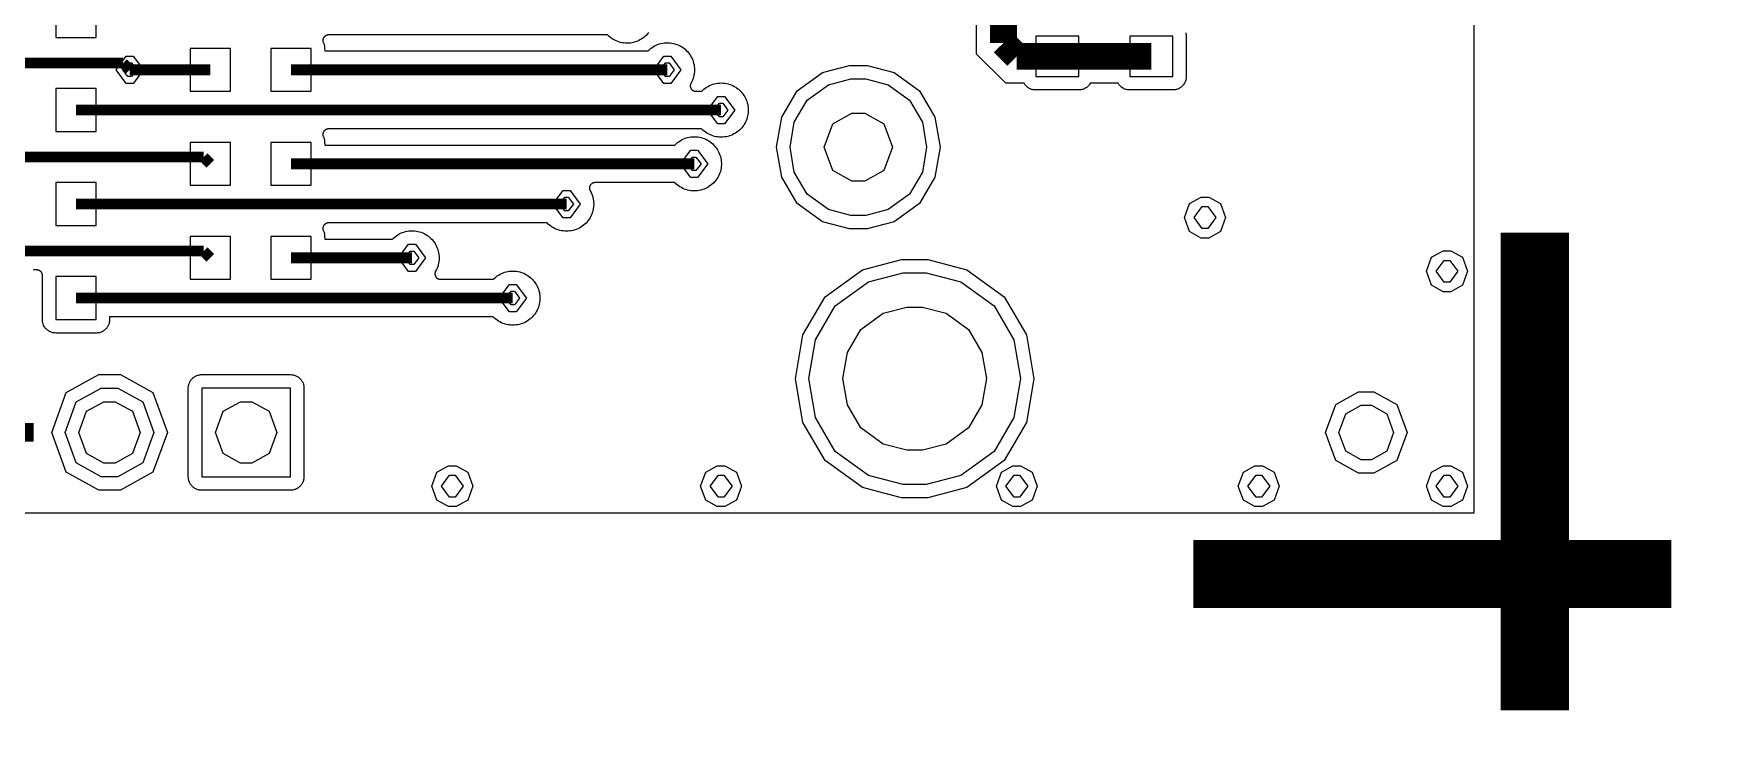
# Model space of a CAD drawing. Extents: x -0.15 to 4.85, y -1.33 to 3.4.
# Drawn here: x 3.63 to 4.855, y -0.15 to 0.371 of the extents above; entities that cross this region are included whole.
import ezdxf

# ---------------------------------------------------------------- set-up
doc = ezdxf.new("R2010")
doc.units = 0
doc.layers.get('0').update_dxf_attribs({"linetype": 'CONTINUOUS'})

msp = doc.modelspace()

# ---------------------------------------------------------------- linework, layer by layer
at = {"color": 0}
for points in [[(1.81903, 2.69688), (4.68501, 2.69688), (4.68501, 0.019677), (0.019705, 0.019677)], [(4.47414, 0.37151), (4.47424, 0.370914), (4.47435, 0.370317), (4.4744, 0.369719), (4.4744, 0.369069), (4.4744, 0.339556), (4.47435, 0.338579), (4.47429, 0.337982), (4.47418, 0.337385), (4.47403, 0.336843), (4.47386, 0.336246), (4.47364, 0.335703), (4.47338, 0.335161), (4.4731, 0.334618), (4.47278, 0.334075), (4.4724, 0.333587), (4.47201, 0.333153), (4.47164, 0.332665), (4.47121, 0.332285), (4.47071, 0.331851), (4.47022, 0.331525), (4.46974, 0.3312), (4.46919, 0.330875), (4.46865, 0.330603), (4.46811, 0.330386), (4.46757, 0.330169), (4.46697, 0.330007), (4.46638, 0.329899), (4.46578, 0.329789), (4.46518, 0.329735), (4.46458, 0.329735), (4.43306, 0.329735), (4.43242, 0.329735), (4.43182, 0.329789), (4.43122, 0.329899), (4.43063, 0.330007), (4.43008, 0.330169), (4.42949, 0.330386), (4.42894, 0.330603), (4.4284, 0.330875), (4.42785, 0.3312), (4.42736, 0.331525), (4.42687, 0.331906), (4.42644, 0.332285), (4.42601, 0.332719), (4.42557, 0.333153), (4.42519, 0.333642), (4.42488, 0.334129), (4.42454, 0.334618), (4.40419, 0.334618), (4.40388, 0.334075), (4.4035, 0.333587), (4.40311, 0.333153), (4.40274, 0.332665), (4.40231, 0.332285), (4.40181, 0.331851), (4.40132, 0.331525), (4.40083, 0.3312), (4.40029, 0.330875), (4.39975, 0.330603), (4.39921, 0.330386), (4.39867, 0.330169), (4.39807, 0.330007), (4.39747, 0.329899), (4.39688, 0.329789), (4.39628, 0.329735), (4.39568, 0.329735), (4.36417, 0.329735), (4.36351, 0.329735), (4.36292, 0.329789), (4.36232, 0.329899), (4.36172, 0.330007), (4.36118, 0.330169), (4.36058, 0.330386), (4.36004, 0.330603), (4.3595, 0.330875), (4.35896, 0.3312), (4.35846, 0.331525), (4.35797, 0.331906), (4.35754, 0.332285), (4.35711, 0.332719), (4.35667, 0.333153), (4.35629, 0.333642), (4.35597, 0.334129), (4.35564, 0.334618), (4.34224, 0.334618), (4.32086, 0.355994), (4.32086, 0.687265)], [(4.08074, 0.371836), (4.07999, 0.370914), (4.07917, 0.369992), (4.07831, 0.369124), (4.07738, 0.368364), (4.0764, 0.367604), (4.07538, 0.366953), (4.07433, 0.366357), (4.07325, 0.365814), (4.07211, 0.365325), (4.07097, 0.364946), (4.06978, 0.364621), (4.06858, 0.364349), (4.06739, 0.364132), (4.06619, 0.364024), (4.06496, 0.364024), (4.0636, 0.364078), (4.0624, 0.364186), (4.06121, 0.364349), (4.06001, 0.364621), (4.05888, 0.364946), (4.05768, 0.365379), (4.0566, 0.365868), (4.05551, 0.366411), (4.05443, 0.367007), (4.05344, 0.367713), (4.05247, 0.368418), (4.05156, 0.369232), (4.05068, 0.370046), (3.84625, 0.370046), (3.84582, 0.370046), (3.84561, 0.369992), (3.84533, 0.369992), (3.84511, 0.369883), (3.8449, 0.369829), (3.84462, 0.369719), (3.84442, 0.369611), (3.84419, 0.369503), (3.84403, 0.369394), (3.84382, 0.369232), (3.8436, 0.369069), (3.84343, 0.368906), (3.84328, 0.368743), (3.84311, 0.368526), (3.84294, 0.368364), (3.84283, 0.368147), (3.84268, 0.367929), (3.84257, 0.367713), (3.84251, 0.367496), (3.8424, 0.367279), (3.84235, 0.367007), (3.84229, 0.36679), (3.84224, 0.366519), (3.84224, 0.366301), (3.84224, 0.366031), (3.84224, 0.365814), (3.84224, 0.365543), (3.84229, 0.365325), (3.84235, 0.365054), (3.8424, 0.364837), (3.84251, 0.364621), (3.84263, 0.364349), (3.84283, 0.363807), (3.84306, 0.36321), (3.84322, 0.362667), (3.84333, 0.362071), (3.84343, 0.361474), (3.84349, 0.360876), (3.84349, 0.360281), (3.84354, 0.358272), (4.08019, 0.358272), (4.08118, 0.359194), (4.0821, 0.360008), (4.08307, 0.360714), (4.0841, 0.361365), (4.08514, 0.362017), (4.08622, 0.362558), (4.08736, 0.362993), (4.0885, 0.363426), (4.08969, 0.363753), (4.09083, 0.364024), (4.09208, 0.364186), (4.09328, 0.364294), (4.09447, 0.364349), (4.09642, 0.36424), (4.09767, 0.364078), (4.09886, 0.363861), (4.1, 0.363535), (4.10119, 0.363156), (4.10233, 0.362721), (4.10342, 0.362233), (4.1045, 0.361636), (4.10553, 0.360985), (4.10651, 0.360281), (4.10743, 0.359521), (4.10836, 0.358707), (4.10922, 0.357839), (4.10999, 0.356917), (4.11074, 0.35594), (4.11139, 0.354908), (4.11199, 0.353824), (4.11253, 0.352739), (4.11303, 0.351654), (4.1134, 0.35046), (4.11372, 0.349321), (4.114, 0.348128), (4.11421, 0.346933), (4.11432, 0.345686), (4.11432, 0.344492), (4.11432, 0.344492), (4.11426, 0.343028), (4.11417, 0.341779), (4.11394, 0.340532), (4.11367, 0.339338), (4.11329, 0.338144), (4.11286, 0.336951), (4.11238, 0.335811), (4.11178, 0.334726), (4.11167, 0.33451), (4.11156, 0.334293), (4.1115, 0.334075), (4.11139, 0.333804), (4.11133, 0.333587), (4.11129, 0.333371), (4.11129, 0.333099), (4.11129, 0.332882), (4.11129, 0.332611), (4.11129, 0.332339), (4.11133, 0.332122), (4.11133, 0.331906), (4.11144, 0.331635), (4.1115, 0.331417), (4.11161, 0.3312), (4.11172, 0.330929), (4.11183, 0.330767), (4.11193, 0.330549), (4.1121, 0.330332), (4.11226, 0.330115), (4.11243, 0.329953), (4.11258, 0.329789), (4.11275, 0.329626), (4.11297, 0.329464), (4.11318, 0.329356), (4.1134, 0.329247), (4.11361, 0.329139), (4.11383, 0.329031), (4.11406, 0.328921), (4.11432, 0.328867), (4.11454, 0.328812), (4.11481, 0.328758), (4.11503, 0.328758), (4.11531, 0.328758), (4.11953, 0.328758), (4.12012, 0.329301), (4.12121, 0.330224), (4.12219, 0.330983), (4.12322, 0.331689), (4.12431, 0.332339), (4.12539, 0.332936), (4.12653, 0.333425), (4.12772, 0.333858), (4.12892, 0.334183), (4.13011, 0.334456), (4.13136, 0.334672), (4.13261, 0.334781), (4.13386, 0.334835), (4.13532, 0.334781), (4.13651, 0.334618), (4.13771, 0.334456), (4.1389, 0.334129), (4.1401, 0.333804), (4.14124, 0.333371), (4.14238, 0.332882), (4.1434, 0.332339), (4.14449, 0.331743), (4.14546, 0.331037), (4.14644, 0.330332), (4.14736, 0.329518), (4.14824, 0.32865), (4.14904, 0.327728), (4.14981, 0.326806), (4.15051, 0.325775), (4.15111, 0.324744), (4.15171, 0.323658), (4.15219, 0.322574), (4.15263, 0.321435), (4.153, 0.32024), (4.15328, 0.319047), (4.1535, 0.317854), (4.15365, 0.31666), (4.15371, 0.315467), (4.15371, 0.314218), (4.1536, 0.313025), (4.15344, 0.311832), (4.15322, 0.310638), (4.1529, 0.309444), (4.15257, 0.308251), (4.15208, 0.307165), (4.1516, 0.306026), (4.151, 0.304942), (4.15035, 0.303911), (4.14964, 0.302933), (4.14889, 0.302011), (4.14807, 0.301089), (4.14719, 0.300275), (4.14628, 0.299461), (4.14531, 0.298757), (4.14428, 0.298051), (4.14324, 0.297454), (4.1421, 0.296913), (4.14101, 0.296424), (4.13988, 0.296044), (4.13868, 0.295718), (4.13749, 0.295447), (4.13629, 0.295285), (4.1351, 0.295121), (4.13386, 0.295121), (4.1325, 0.295176), (4.13131, 0.295285), (4.13011, 0.295447), (4.12892, 0.295718), (4.12772, 0.296099), (4.12658, 0.296478), (4.1255, 0.296967), (4.12442, 0.297508), (4.12333, 0.298106), (4.12235, 0.298811), (4.12138, 0.299517), (4.12046, 0.300329), (4.11958, 0.301197), (3.84625, 0.301197), (3.84582, 0.301143), (3.84561, 0.301089), (3.84533, 0.301089), (3.84511, 0.300981), (3.8449, 0.300926), (3.84462, 0.300818), (3.84442, 0.30071), (3.84419, 0.300601), (3.84403, 0.300493), (3.84382, 0.300329), (3.8436, 0.300167), (3.84343, 0.300004), (3.84328, 0.299842), (3.84311, 0.299679), (3.84294, 0.299461), (3.84283, 0.299244), (3.84268, 0.299028), (3.84257, 0.298811), (3.84251, 0.298593), (3.8424, 0.298376), (3.84235, 0.298106), (3.84229, 0.297889), (3.84224, 0.297617), (3.84224, 0.2974), (3.84224, 0.297129), (3.84224, 0.296913), (3.84224, 0.29664), (3.84229, 0.296424), (3.84235, 0.296153), (3.8424, 0.295935), (3.84251, 0.295718), (3.84263, 0.295447), (3.84283, 0.294904), (3.84306, 0.294362), (3.84322, 0.293765), (3.84333, 0.293168), (3.84343, 0.292572), (3.84349, 0.291975), (3.84349, 0.291378), (3.84354, 0.289371), (4.09989, 0.289371), (4.10088, 0.290293), (4.10179, 0.291107), (4.10276, 0.291813), (4.10375, 0.292463), (4.10483, 0.293114), (4.10592, 0.293657), (4.10706, 0.29409), (4.10819, 0.294525), (4.10933, 0.29485), (4.11053, 0.295121), (4.11172, 0.295285), (4.11297, 0.295393), (4.11417, 0.295447), (4.11563, 0.295393), (4.11682, 0.295285), (4.11807, 0.295067), (4.11921, 0.294796), (4.1204, 0.294417), (4.12154, 0.294036), (4.12268, 0.293549), (4.12376, 0.293006), (4.12479, 0.292354), (4.12582, 0.291704), (4.12675, 0.290944), (4.12767, 0.290131), (4.12854, 0.289263), (4.12935, 0.288394), (4.13011, 0.287418), (4.13082, 0.28644), (4.13147, 0.285356), (4.13201, 0.284271), (4.1325, 0.283186), (4.13293, 0.282046), (4.13331, 0.280907), (4.13358, 0.279714), (4.13381, 0.278519), (4.13396, 0.277272), (4.13401, 0.276079), (4.13401, 0.274885), (4.1339, 0.273638), (4.13375, 0.272443), (4.13353, 0.27125), (4.13326, 0.270057), (4.13287, 0.268917), (4.13244, 0.267778), (4.1319, 0.266639), (4.13131, 0.265607), (4.13065, 0.264576), (4.12994, 0.263546), (4.12919, 0.262624), (4.12838, 0.261701), (4.1275, 0.260887), (4.12658, 0.260074), (4.12561, 0.259368), (4.12458, 0.258718), (4.12354, 0.258067), (4.12246, 0.257524), (4.12132, 0.25709), (4.12018, 0.256656), (4.11899, 0.256331), (4.11779, 0.256058), (4.1166, 0.255896), (4.1154, 0.255788), (4.11417, 0.255733), (4.11286, 0.255788), (4.11161, 0.255896), (4.11042, 0.256114), (4.10922, 0.256385), (4.10808, 0.25671), (4.10689, 0.25709), (4.10581, 0.257578), (4.10472, 0.258121), (4.10364, 0.258772), (4.10265, 0.259422), (4.10168, 0.260182), (4.10076, 0.260942), (4.09989, 0.26181), (4.04146, 0.26181), (4.04119, 0.26181), (4.04092, 0.261756), (4.04069, 0.261701), (4.04043, 0.261647), (4.04021, 0.261593), (4.03994, 0.261485), (4.03972, 0.261431), (4.03951, 0.261267), (4.03929, 0.261158), (4.03907, 0.260996), (4.03886, 0.260833), (4.03869, 0.260671), (4.03853, 0.260508), (4.03838, 0.260344), (4.03821, 0.260128), (4.03804, 0.259911), (4.03793, 0.259694), (4.03782, 0.259476), (4.03772, 0.259206), (4.03761, 0.258989), (4.03756, 0.258772), (4.0375, 0.2585), (4.03744, 0.258229), (4.03744, 0.258013), (4.03744, 0.25774), (4.03744, 0.257524), (4.0375, 0.257253), (4.0375, 0.256982), (4.03756, 0.256764), (4.03767, 0.256493), (4.03772, 0.256276), (4.03782, 0.256058), (4.03793, 0.255788), (4.03864, 0.25454), (4.03912, 0.2534), (4.03956, 0.252207), (4.03989, 0.251014), (4.04015, 0.249765), (4.04038, 0.248572), (4.04049, 0.247324), (4.04054, 0.246076), (4.04054, 0.246076), (4.04043, 0.244124), (4.04026, 0.242929), (4.04006, 0.241736), (4.03972, 0.240543), (4.03935, 0.239349), (4.03892, 0.238264), (4.03842, 0.237125), (4.03782, 0.236093), (4.03718, 0.235008), (4.03647, 0.234032), (4.03571, 0.23311), (4.0349, 0.232188), (4.03397, 0.231374), (4.03306, 0.23056), (4.03207, 0.229854), (4.0311, 0.229149), (4.03001, 0.228553), (4.02893, 0.22801), (4.02779, 0.227522), (4.02665, 0.227142), (4.02551, 0.226817), (4.02432, 0.226544), (4.02313, 0.226382), (4.02188, 0.226274), (4.02068, 0.226219), (4.01932, 0.226274), (4.01812, 0.226382), (4.01694, 0.226544), (4.01575, 0.226817), (4.01456, 0.227196), (4.01342, 0.227576), (4.01228, 0.228064), (4.01118, 0.228607), (4.01015, 0.229204), (4.00913, 0.229908), (4.00815, 0.230614), (4.00722, 0.231428), (4.00642, 0.232296), (3.84625, 0.232296), (3.84582, 0.232242), (3.84561, 0.232242), (3.84533, 0.232188), (3.84511, 0.232133), (3.8449, 0.232025), (3.84462, 0.231917), (3.84442, 0.231862), (3.84419, 0.231699), (3.84403, 0.23159), (3.84382, 0.231428), (3.8436, 0.231265), (3.84343, 0.231103), (3.84328, 0.23094), (3.84311, 0.230776), (3.84294, 0.23056), (3.84283, 0.230343), (3.84268, 0.230126), (3.84257, 0.229908), (3.84251, 0.229692), (3.8424, 0.229475), (3.84235, 0.229204), (3.84229, 0.228986), (3.84224, 0.228715), (3.84224, 0.228499), (3.84224, 0.228226), (3.84224, 0.22801), (3.84224, 0.227739), (3.84229, 0.227522), (3.84235, 0.22725), (3.8424, 0.227033), (3.84251, 0.226817), (3.84263, 0.2266), (3.84283, 0.226003), (3.84306, 0.22546), (3.84322, 0.224864), (3.84333, 0.224267), (3.84343, 0.223669), (3.84349, 0.223072), (3.84349, 0.222476), (3.84354, 0.220468), (3.89318, 0.220468), (3.89417, 0.221392), (3.89508, 0.222204), (3.89606, 0.22291), (3.8971, 0.223615), (3.89813, 0.224212), (3.89921, 0.224754), (3.90035, 0.225189), (3.90149, 0.225622), (3.90268, 0.225949), (3.90388, 0.226219), (3.90507, 0.226382), (3.90626, 0.22649), (3.90746, 0.226544), (3.9094, 0.226436), (3.91065, 0.226274), (3.91185, 0.226057), (3.91299, 0.225732), (3.91418, 0.225406), (3.91532, 0.224918), (3.9164, 0.224429), (3.91749, 0.223832), (3.91853, 0.223182), (3.9195, 0.222476), (3.92042, 0.221717), (3.92135, 0.220903), (3.92221, 0.220035), (3.92297, 0.219113), (3.92374, 0.218136), (3.92437, 0.217106), (3.92497, 0.216074), (3.92553, 0.214935), (3.92601, 0.21385), (3.92639, 0.212711), (3.92671, 0.211517), (3.92699, 0.210324), (3.92721, 0.209129), (3.92731, 0.207936), (3.92731, 0.206689), (3.92731, 0.206689), (3.92726, 0.205224), (3.92715, 0.203975), (3.92693, 0.202782), (3.92667, 0.201535), (3.92628, 0.20034), (3.92585, 0.199201), (3.92536, 0.198063), (3.92476, 0.196922), (3.92465, 0.196706), (3.92454, 0.196489), (3.92449, 0.196272), (3.92437, 0.196054), (3.92433, 0.195783), (3.92428, 0.195567), (3.92428, 0.195294), (3.92428, 0.195078), (3.92428, 0.194807), (3.92428, 0.19459), (3.92433, 0.194318), (3.92433, 0.194101), (3.92443, 0.193831), (3.92449, 0.193614), (3.9246, 0.193396), (3.92471, 0.193179), (3.92482, 0.192963), (3.92493, 0.192746), (3.92508, 0.192528), (3.92525, 0.192365), (3.92542, 0.192149), (3.92557, 0.191986), (3.92574, 0.191822), (3.92596, 0.19166), (3.92617, 0.191551), (3.92639, 0.191443), (3.92661, 0.191335), (3.92682, 0.191226), (3.92704, 0.191118), (3.92731, 0.191064), (3.92753, 0.19101), (3.92781, 0.19101), (3.92801, 0.190954), (3.92829, 0.190954), (3.96703, 0.190954), (3.96794, 0.191878), (3.96893, 0.192636), (3.96985, 0.193396), (3.97088, 0.194047), (3.97196, 0.194644), (3.97304, 0.195186), (3.97414, 0.195675), (3.97532, 0.196108), (3.97646, 0.196435), (3.97765, 0.196651), (3.97885, 0.196868), (3.9801, 0.196976), (3.98129, 0.197031), (3.98276, 0.196976), (3.98396, 0.196814), (3.98514, 0.196651), (3.98633, 0.196381), (3.98753, 0.196), (3.98867, 0.195621), (3.98981, 0.195132), (3.9909, 0.194536), (3.99193, 0.193939), (3.9929, 0.193233), (3.99387, 0.192528), (3.99481, 0.191714), (3.99567, 0.190846), (3.99649, 0.189924), (3.99725, 0.189001), (3.99794, 0.187971), (3.99854, 0.18694), (3.99914, 0.185856), (3.99962, 0.184769), (4.00007, 0.183631), (4.00044, 0.182438), (4.00072, 0.181297), (4.00093, 0.180104), (4.0011, 0.178857), (4.00115, 0.177663), (4.00115, 0.176415), (4.00104, 0.175221), (4.00087, 0.174028), (4.00067, 0.172835), (4.00039, 0.17164), (4.00001, 0.170501), (3.99953, 0.169363), (3.99903, 0.168222), (3.99844, 0.167192), (3.99779, 0.166161), (3.99708, 0.165131), (3.99632, 0.164208), (3.99551, 0.163286), (3.99464, 0.162472), (3.99372, 0.161658), (3.99274, 0.160953), (3.99171, 0.160247), (3.99068, 0.15965), (3.98954, 0.159108), (3.98846, 0.158619), (3.98732, 0.15824), (3.98613, 0.157914), (3.98493, 0.157643), (3.98374, 0.157481), (3.98254, 0.157372), (3.98129, 0.157318), (3.97993, 0.157372), (3.97875, 0.157481), (3.97756, 0.157697), (3.97636, 0.157914), (3.97517, 0.158294), (3.97403, 0.158674), (3.97294, 0.159162), (3.97185, 0.159704), (3.97076, 0.160356), (3.96979, 0.161007), (3.96882, 0.161767), (3.96789, 0.162526), (3.96703, 0.163394), (3.68604, 0.163394), (3.68604, 0.161386), (3.68599, 0.160464), (3.68589, 0.159868), (3.68578, 0.159271), (3.68567, 0.158674), (3.68544, 0.158078), (3.68524, 0.157535), (3.68496, 0.156992), (3.68469, 0.15645), (3.68436, 0.155961), (3.68404, 0.155474), (3.68365, 0.154985), (3.68322, 0.154551), (3.68279, 0.154117), (3.68236, 0.153738), (3.68188, 0.153357), (3.68132, 0.153032), (3.68083, 0.152706), (3.68029, 0.152435), (3.67975, 0.152218), (3.67915, 0.152001), (3.67856, 0.151837), (3.67796, 0.151729), (3.67736, 0.151621), (3.67676, 0.151567), (3.67617, 0.151567), (3.64665, 0.151567), (3.64568, 0.151621), (3.64508, 0.151675), (3.64449, 0.151783), (3.64389, 0.151947), (3.64335, 0.152164), (3.64275, 0.152381), (3.64221, 0.152597), (3.64167, 0.152924), (3.64118, 0.153249), (3.64069, 0.153574), (3.64021, 0.153954), (3.63976, 0.154388), (3.63933, 0.154822), (3.63896, 0.155256), (3.63857, 0.155744), (3.63825, 0.156232), (3.63797, 0.156775), (3.63771, 0.157318), (3.63749, 0.15786), (3.63728, 0.158457), (3.63711, 0.159), (3.63694, 0.159596), (3.63689, 0.160193), (3.63683, 0.16079), (3.63678, 0.16144), (3.63678, 0.192908), (3.63678, 0.193125), (3.63678, 0.193233), (3.63683, 0.193396), (3.63683, 0.193558), (3.63683, 0.193776), (3.63683, 0.194047), (3.63678, 0.194318), (3.63678, 0.194536), (3.63674, 0.194807), (3.63663, 0.195024), (3.63657, 0.195294), (3.63646, 0.195512), (3.63635, 0.195729), (3.63618, 0.195946), (3.63608, 0.196163), (3.63592, 0.196381), (3.63575, 0.196543), (3.6356, 0.196706), (3.63538, 0.196922), (3.63515, 0.197031), (3.635, 0.197194), (3.63478, 0.197303), (3.6345, 0.197411), (3.63429, 0.197519), (3.63407, 0.197628), (3.63381, 0.197682), (3.63358, 0.197736), (3.63331, 0.19779), (3.6331, 0.19779), (3.63282, 0.197844), (3.63097, 0.197844), (3.63071, 0.19779), (3.63043, 0.19779), (3.63022, 0.197736)]]:
    msp.add_lwpolyline(points, dxfattribs=at)
for points, const_width in [([(4.34056, 0.364186), (4.34056, 0.679128)], 0.019685), ([(4.35037, 0.354313), (4.34056, 0.364186)], 0.019685), ([(4.37994, 0.354313), (4.35037, 0.354313)], 0.019685), ([(4.44879, 0.354313), (4.37994, 0.354313)], 0.019685), ([(3.53836, 0.349429), (3.69586, 0.349429)], 0.007874), ([(3.69586, 0.349429), (3.70081, 0.344492)], 0.007874), ([(3.75983, 0.344492), (3.70081, 0.344492)], 0.007874), ([(4.09447, 0.344492), (3.81892, 0.344492)], 0.007874), ([(4.13386, 0.314978), (3.66142, 0.314978)], 0.007874), ([(3.75494, 0.280528), (3.47933, 0.280528)], 0.007874), ([(3.75983, 0.27559), (3.75494, 0.280528)], 0.007874), ([(3.81892, 0.27559), (4.11417, 0.27559)], 0.007874), ([(4.02068, 0.246076), (3.66142, 0.246076)], 0.007874), ([(4.72972, -0.125017), (4.72972, 0.225026)], 0.05), ([(3.75494, 0.211625), (3.56793, 0.211625)], 0.007874), ([(3.75983, 0.206689), (3.75494, 0.211625)], 0.007874), ([(3.90746, 0.206689), (3.81892, 0.206689)], 0.007874), ([(3.98129, 0.177175), (3.66142, 0.177175)], 0.007874), ([(3.54168, 0.078759), (3.586, 0.078759), (3.63039, 0.078759)], 0.013779), ([(4.82971, -0.024974), (4.47972, -0.024974)], 0.05)]:
    msp.add_lwpolyline(points, dxfattribs=dict(at, const_width=const_width))
for points in [[(3.67617, 0.399614), (3.64665, 0.399614), (3.64665, 0.368093), (3.67617, 0.368093), (3.67617, 0.399614)], [(4.36417, 0.369069), (4.36417, 0.339556), (4.39568, 0.339556), (4.39568, 0.369069), (4.36417, 0.369069)], [(4.43306, 0.369069), (4.43306, 0.339556), (4.46458, 0.339556), (4.46458, 0.369069), (4.43306, 0.369069)], [(3.77458, 0.360225), (3.74507, 0.360225), (3.74507, 0.328758), (3.77458, 0.328758), (3.77458, 0.360225)], [(3.83367, 0.360225), (3.80415, 0.360225), (3.80415, 0.328758), (3.83367, 0.328758), (3.83367, 0.360225)], [(3.70081, 0.354475), (3.70325, 0.354475), (3.71074, 0.344492), (3.70325, 0.33451), (3.70081, 0.33451), (3.69825, 0.33451), (3.69076, 0.344492), (3.69825, 0.354475), (3.70081, 0.354475)], [(4.09447, 0.354475), (4.09696, 0.354475), (4.10444, 0.344492), (4.09696, 0.33451), (4.09447, 0.33451), (4.09197, 0.33451), (4.08449, 0.344492), (4.09197, 0.354475), (4.09447, 0.354475)], [(4.23433, 0.347639), (4.24085, 0.347639), (4.26049, 0.342539), (4.27919, 0.328975), (4.29043, 0.309769), (4.29417, 0.287797), (4.29043, 0.265825), (4.27919, 0.246619), (4.26049, 0.233056), (4.24085, 0.227901), (4.23433, 0.227901), (4.22776, 0.227901), (4.20812, 0.233056), (4.18942, 0.246619), (4.17818, 0.265825), (4.17443, 0.287797), (4.17818, 0.309769), (4.18942, 0.328975), (4.20812, 0.342539), (4.22776, 0.347639), (4.23433, 0.347639)], [(3.67617, 0.330711), (3.64665, 0.330711), (3.64665, 0.29919), (3.67617, 0.29919), (3.67617, 0.330711)], [(4.23433, 0.337765), (4.23976, 0.337765), (4.25619, 0.333479), (4.27182, 0.322194), (4.28121, 0.306135), (4.28431, 0.287797), (4.28121, 0.26946), (4.27182, 0.2534), (4.25619, 0.242115), (4.23976, 0.237775), (4.23433, 0.237775), (4.22885, 0.237775), (4.21242, 0.242115), (4.19679, 0.2534), (4.1874, 0.26946), (4.18431, 0.287797), (4.1874, 0.306135), (4.19679, 0.322194), (4.21242, 0.333479), (4.22885, 0.337765), (4.23433, 0.337765)], [(4.13386, 0.324961), (4.13635, 0.324961), (4.14383, 0.314978), (4.13635, 0.304942), (4.13386, 0.304942), (4.13131, 0.304942), (4.12382, 0.314978), (4.13131, 0.324961), (4.13386, 0.324961)], [(3.77458, 0.291324), (3.74507, 0.291324), (3.74507, 0.259857), (3.77458, 0.259857), (3.77458, 0.291324)], [(3.83367, 0.291324), (3.80415, 0.291324), (3.80415, 0.259857), (3.83367, 0.259857), (3.83367, 0.291324)], [(4.11417, 0.285572), (4.11665, 0.285572), (4.12414, 0.27559), (4.11665, 0.265607), (4.11417, 0.265607), (4.11161, 0.265607), (4.10413, 0.27559), (4.11161, 0.285572), (4.11417, 0.285572)], [(3.67617, 0.26181), (3.64665, 0.26181), (3.64665, 0.230289), (3.67617, 0.230289), (3.67617, 0.26181)], [(4.02068, 0.256058), (4.02318, 0.256058), (4.03067, 0.246076), (4.02318, 0.236039), (4.02068, 0.236039), (4.01812, 0.236039), (4.01064, 0.246076), (4.01812, 0.256058), (4.02068, 0.256058)], [(4.48818, 0.251231), (4.49094, 0.251231), (4.49942, 0.246565), (4.50315, 0.236257), (4.49942, 0.225949), (4.49094, 0.221228), (4.48818, 0.221228), (4.48536, 0.221228), (4.4769, 0.225949), (4.47315, 0.236257), (4.4769, 0.246565), (4.48536, 0.251231), (4.48818, 0.251231)], [(3.77458, 0.222422), (3.74507, 0.222422), (3.74507, 0.190954), (3.77458, 0.190954), (3.77458, 0.222422)], [(3.83367, 0.222422), (3.80415, 0.222422), (3.80415, 0.190954), (3.83367, 0.190954), (3.83367, 0.222422)], [(3.90746, 0.216671), (3.90994, 0.216671), (3.91743, 0.206689), (3.90994, 0.196706), (3.90746, 0.196706), (3.90496, 0.196706), (3.89747, 0.206689), (3.90496, 0.216671), (3.90746, 0.216671)], [(4.66538, 0.211843), (4.66814, 0.211843), (4.67661, 0.207176), (4.68035, 0.196868), (4.67661, 0.18656), (4.66814, 0.18184), (4.66538, 0.18184), (4.66256, 0.18184), (4.6541, 0.18656), (4.65035, 0.196868), (4.6541, 0.207176), (4.66256, 0.211843), (4.66538, 0.211843)], [(4.27557, 0.20544), (4.28511, 0.20544), (4.31376, 0.197954), (4.34104, 0.178151), (4.35743, 0.150211), (4.36292, 0.118092), (4.35743, 0.086029), (4.34104, 0.058088), (4.31376, 0.038286), (4.28511, 0.030744), (4.27557, 0.030744), (4.26596, 0.030744), (4.23732, 0.038286), (4.21003, 0.058088), (4.19369, 0.086029), (4.18822, 0.118092), (4.19369, 0.150211), (4.21003, 0.178151), (4.23732, 0.197954), (4.26596, 0.20544), (4.27557, 0.20544)], [(3.67617, 0.192908), (3.64665, 0.192908), (3.64665, 0.16144), (3.67617, 0.16144), (3.67617, 0.192908)], [(3.98129, 0.187157), (3.98379, 0.187157), (3.99128, 0.177175), (3.98379, 0.167192), (3.98129, 0.167192), (3.97875, 0.167192), (3.97125, 0.177175), (3.97875, 0.187157), (3.98129, 0.187157)], [(4.27557, 0.195621), (4.28403, 0.195621), (4.30947, 0.189001), (4.33367, 0.171424), (4.34821, 0.146629), (4.35304, 0.118147), (4.34821, 0.089664), (4.33367, 0.06487), (4.30947, 0.047292), (4.28403, 0.040619), (4.27557, 0.040619), (4.26704, 0.040619), (4.24165, 0.047292), (4.21746, 0.06487), (4.20292, 0.089664), (4.1981, 0.118147), (4.20292, 0.146629), (4.21746, 0.171424), (4.24165, 0.189001), (4.26704, 0.195621), (4.27557, 0.195621)], [(3.68604, 0.121076), (3.69397, 0.121076), (3.71778, 0.107893), (3.72836, 0.078759), (3.71778, 0.049625), (3.69397, 0.036387), (3.68604, 0.036387), (3.67807, 0.036387), (3.65425, 0.049625), (3.64368, 0.078759), (3.65425, 0.107893), (3.67807, 0.121076), (3.68604, 0.121076)], [(3.68604, 0.111257), (3.69213, 0.111257), (3.71035, 0.101111), (3.71849, 0.078759), (3.71035, 0.056461), (3.69213, 0.046261), (3.68604, 0.046261), (3.67992, 0.046261), (3.66164, 0.056461), (3.6535, 0.078759), (3.66164, 0.101111), (3.67992, 0.111257), (3.68604, 0.111257)], [(3.74367, 0.111257), (3.74372, 0.112179), (3.74378, 0.11283), (3.74393, 0.113372), (3.74404, 0.113969), (3.74426, 0.114566), (3.74447, 0.115108), (3.74475, 0.115651), (3.74501, 0.116194), (3.74535, 0.116736), (3.74567, 0.117224), (3.74606, 0.117658), (3.74649, 0.118092), (3.74692, 0.118527), (3.74735, 0.118906), (3.74785, 0.119286), (3.74839, 0.119612), (3.74888, 0.119937), (3.74942, 0.120208), (3.74996, 0.120425), (3.75056, 0.120642), (3.75115, 0.120805), (3.75175, 0.120914), (3.75235, 0.121022), (3.75294, 0.121076), (3.75354, 0.121076), (3.81853, 0.121076), (3.81951, 0.121022), (3.82011, 0.120968), (3.82071, 0.120859), (3.82125, 0.120697), (3.82185, 0.120534), (3.82239, 0.120317), (3.82293, 0.120046), (3.82347, 0.119774), (3.82401, 0.119449), (3.8245, 0.119069), (3.82493, 0.118689), (3.82542, 0.118309), (3.82581, 0.117875), (3.82624, 0.117387), (3.82657, 0.116899), (3.82689, 0.116411), (3.82721, 0.115868), (3.82749, 0.115326), (3.82771, 0.114783), (3.82792, 0.11424), (3.82808, 0.113644), (3.82819, 0.113047), (3.82831, 0.11245), (3.82835, 0.111853), (3.82835, 0.111257), (3.82835, 0.046261), (3.82835, 0.045284), (3.82825, 0.044687), (3.82814, 0.044091), (3.82797, 0.043494), (3.82781, 0.042897), (3.8276, 0.042355), (3.82732, 0.041812), (3.82706, 0.04127), (3.82672, 0.040781), (3.82635, 0.040293), (3.82597, 0.039805), (3.82558, 0.039371), (3.82515, 0.038937), (3.82467, 0.038557), (3.82418, 0.038177), (3.82368, 0.037852), (3.82314, 0.037526), (3.8226, 0.037309), (3.82206, 0.037038), (3.82151, 0.036875), (3.82092, 0.036658), (3.82032, 0.036549), (3.81972, 0.036441), (3.81912, 0.036387), (3.81853, 0.036387), (3.75354, 0.036387), (3.75256, 0.036441), (3.75196, 0.036495), (3.75136, 0.036604), (3.75076, 0.036767), (3.75022, 0.036984), (3.74962, 0.037201), (3.74908, 0.037417), (3.74854, 0.037743), (3.74806, 0.038069), (3.74757, 0.038394), (3.74708, 0.038774), (3.74665, 0.039208), (3.74621, 0.039642), (3.74583, 0.040076), (3.74546, 0.040564), (3.74512, 0.041052), (3.74486, 0.041595), (3.74458, 0.042138), (3.74432, 0.04268), (3.74415, 0.043277), (3.74399, 0.043819), (3.74382, 0.044416), (3.74378, 0.045013), (3.74372, 0.04561), (3.74367, 0.046261), (3.74367, 0.111257)], [(3.81853, 0.111257), (3.75354, 0.111257), (3.75354, 0.046261), (3.81853, 0.046261), (3.81853, 0.111257)], [(4.60629, 0.108598), (4.61187, 0.108598), (4.62865, 0.099266), (4.63614, 0.078759), (4.62865, 0.058251), (4.61187, 0.048865), (4.60629, 0.048865), (4.60065, 0.048865), (4.58389, 0.058251), (4.57646, 0.078759), (4.58389, 0.099266), (4.60065, 0.108598), (4.60629, 0.108598)], [(4.60629, 0.098724), (4.61004, 0.098724), (4.62126, 0.092485), (4.62632, 0.078759), (4.62126, 0.065032), (4.61004, 0.058739), (4.60629, 0.058739), (4.6025, 0.058739), (4.59126, 0.065032), (4.58628, 0.078759), (4.59126, 0.092485), (4.6025, 0.098724), (4.60629, 0.098724)], [(3.93703, 0.054345), (3.93979, 0.054345), (3.94825, 0.049679), (3.952, 0.039371), (3.94825, 0.029117), (3.93979, 0.024397), (3.93703, 0.024397), (3.93421, 0.024397), (3.92574, 0.029117), (3.922, 0.039371), (3.92574, 0.049679), (3.93421, 0.054345), (3.93703, 0.054345)], [(4.13386, 0.054345), (4.13663, 0.054345), (4.14508, 0.049679), (4.14883, 0.039371), (4.14508, 0.029117), (4.13663, 0.024397), (4.13386, 0.024397), (4.13103, 0.024397), (4.12257, 0.029117), (4.11882, 0.039371), (4.12257, 0.049679), (4.13103, 0.054345), (4.13386, 0.054345)], [(4.35037, 0.054345), (4.35315, 0.054345), (4.36161, 0.049679), (4.36535, 0.039371), (4.36161, 0.029117), (4.35315, 0.024397), (4.35037, 0.024397), (4.34756, 0.024397), (4.33915, 0.029117), (4.3354, 0.039371), (4.33915, 0.049679), (4.34756, 0.054345), (4.35037, 0.054345)], [(4.52757, 0.054345), (4.53033, 0.054345), (4.53881, 0.049679), (4.54254, 0.039371), (4.53881, 0.029117), (4.53033, 0.024397), (4.52757, 0.024397), (4.52475, 0.024397), (4.51629, 0.029117), (4.51254, 0.039371), (4.51629, 0.049679), (4.52475, 0.054345), (4.52757, 0.054345)], [(4.66538, 0.054345), (4.66814, 0.054345), (4.67661, 0.049679), (4.68035, 0.039371), (4.67661, 0.029117), (4.66814, 0.024397), (4.66538, 0.024397), (4.66256, 0.024397), (4.6541, 0.029117), (4.65035, 0.039371), (4.6541, 0.049679), (4.66256, 0.054345), (4.66538, 0.054345)]]:
    msp.add_lwpolyline(points, close=True, dxfattribs=at)
at = {"color": 7}
for points in [[(3.70081, 0.349483), (3.70206, 0.349483), (3.70579, 0.344492), (3.70206, 0.339501), (3.70081, 0.339501), (3.6995, 0.339501), (3.69576, 0.344492), (3.6995, 0.349483), (3.70081, 0.349483)], [(4.09447, 0.349483), (4.09571, 0.349483), (4.09946, 0.344492), (4.09571, 0.339501), (4.09447, 0.339501), (4.09322, 0.339501), (4.08947, 0.344492), (4.09322, 0.349483), (4.09447, 0.349483)], [(4.13386, 0.319969), (4.1351, 0.319969), (4.13885, 0.314978), (4.1351, 0.309987), (4.13386, 0.309987), (4.13256, 0.309987), (4.12881, 0.314978), (4.13256, 0.319969), (4.13386, 0.319969)], [(4.23433, 0.312754), (4.239, 0.312754), (4.25306, 0.304996), (4.25929, 0.287797), (4.25306, 0.270599), (4.239, 0.262786), (4.23433, 0.262786), (4.22961, 0.262786), (4.21556, 0.270599), (4.20932, 0.287797), (4.21556, 0.304996), (4.22961, 0.312754), (4.23433, 0.312754)], [(4.11417, 0.280582), (4.1154, 0.280582), (4.11915, 0.27559), (4.1154, 0.270599), (4.11417, 0.270599), (4.11286, 0.270599), (4.10911, 0.27559), (4.11286, 0.280582), (4.11417, 0.280582)], [(4.02068, 0.251068), (4.02193, 0.251068), (4.02567, 0.246076), (4.02193, 0.241085), (4.02068, 0.241085), (4.01937, 0.241085), (4.01564, 0.246076), (4.01937, 0.251068), (4.02068, 0.251068)], [(4.48818, 0.244232), (4.49014, 0.244232), (4.49615, 0.236257), (4.49014, 0.228226), (4.48818, 0.228226), (4.48618, 0.228226), (4.48015, 0.236257), (4.48618, 0.244232), (4.48818, 0.244232)], [(3.90746, 0.211679), (3.90871, 0.211679), (3.91244, 0.206689), (3.90871, 0.201697), (3.90746, 0.201697), (3.90621, 0.201697), (3.90246, 0.206689), (3.90621, 0.211679), (3.90746, 0.211679)], [(4.66538, 0.204843), (4.66733, 0.204843), (4.67335, 0.196868), (4.66733, 0.188839), (4.66538, 0.188839), (4.66338, 0.188839), (4.65735, 0.196868), (4.66338, 0.204843), (4.66538, 0.204843)], [(3.98129, 0.182165), (3.98254, 0.182165), (3.98629, 0.177175), (3.98254, 0.172183), (3.98129, 0.172183), (3.97999, 0.172183), (3.97625, 0.177175), (3.97999, 0.182165), (3.98129, 0.182165)], [(4.27557, 0.17061), (4.28126, 0.17061), (4.29851, 0.166107), (4.31496, 0.154225), (4.32478, 0.137407), (4.32808, 0.118147), (4.32478, 0.098887), (4.31496, 0.082068), (4.29851, 0.070187), (4.28126, 0.065629), (4.27557, 0.065629), (4.26982, 0.065629), (4.25256, 0.070187), (4.23618, 0.082068), (4.22631, 0.098887), (4.22304, 0.118147), (4.22631, 0.137407), (4.23618, 0.154225), (4.25256, 0.166107), (4.26982, 0.17061), (4.27557, 0.17061)], [(3.68604, 0.10122), (3.69022, 0.10122), (3.70292, 0.094221), (3.70851, 0.078759), (3.70292, 0.063296), (3.69022, 0.056244), (3.68604, 0.056244), (3.68182, 0.056244), (3.66913, 0.063296), (3.66353, 0.078759), (3.66913, 0.094221), (3.68182, 0.10122), (3.68604, 0.10122)], [(3.78604, 0.10122), (3.79021, 0.10122), (3.8029, 0.094221), (3.8085, 0.078759), (3.8029, 0.063296), (3.79021, 0.056244), (3.78604, 0.056244), (3.78181, 0.056244), (3.76911, 0.063296), (3.76351, 0.078759), (3.76911, 0.094221), (3.78181, 0.10122), (3.78604, 0.10122)], [(3.93703, 0.047346), (3.93897, 0.047346), (3.945, 0.039371), (3.93897, 0.031395), (3.93703, 0.031395), (3.93501, 0.031395), (3.929, 0.039371), (3.93501, 0.047346), (3.93703, 0.047346)], [(4.13386, 0.047346), (4.13581, 0.047346), (4.14183, 0.039371), (4.13581, 0.031395), (4.13386, 0.031395), (4.13185, 0.031395), (4.12582, 0.039371), (4.13185, 0.047346), (4.13386, 0.047346)], [(4.35037, 0.047346), (4.35233, 0.047346), (4.35836, 0.039371), (4.35233, 0.031395), (4.35037, 0.031395), (4.34838, 0.031395), (4.3424, 0.039371), (4.34838, 0.047346), (4.35037, 0.047346)], [(4.52757, 0.047346), (4.52953, 0.047346), (4.53554, 0.039371), (4.52953, 0.031395), (4.52757, 0.031395), (4.52557, 0.031395), (4.51954, 0.039371), (4.52557, 0.047346), (4.52757, 0.047346)], [(4.66538, 0.047346), (4.66733, 0.047346), (4.67335, 0.039371), (4.66733, 0.031395), (4.66538, 0.031395), (4.66338, 0.031395), (4.65735, 0.039371), (4.66338, 0.047346), (4.66538, 0.047346)]]:
    msp.add_lwpolyline(points, close=True, dxfattribs=at)

doc.saveas('drawing.dxf')
